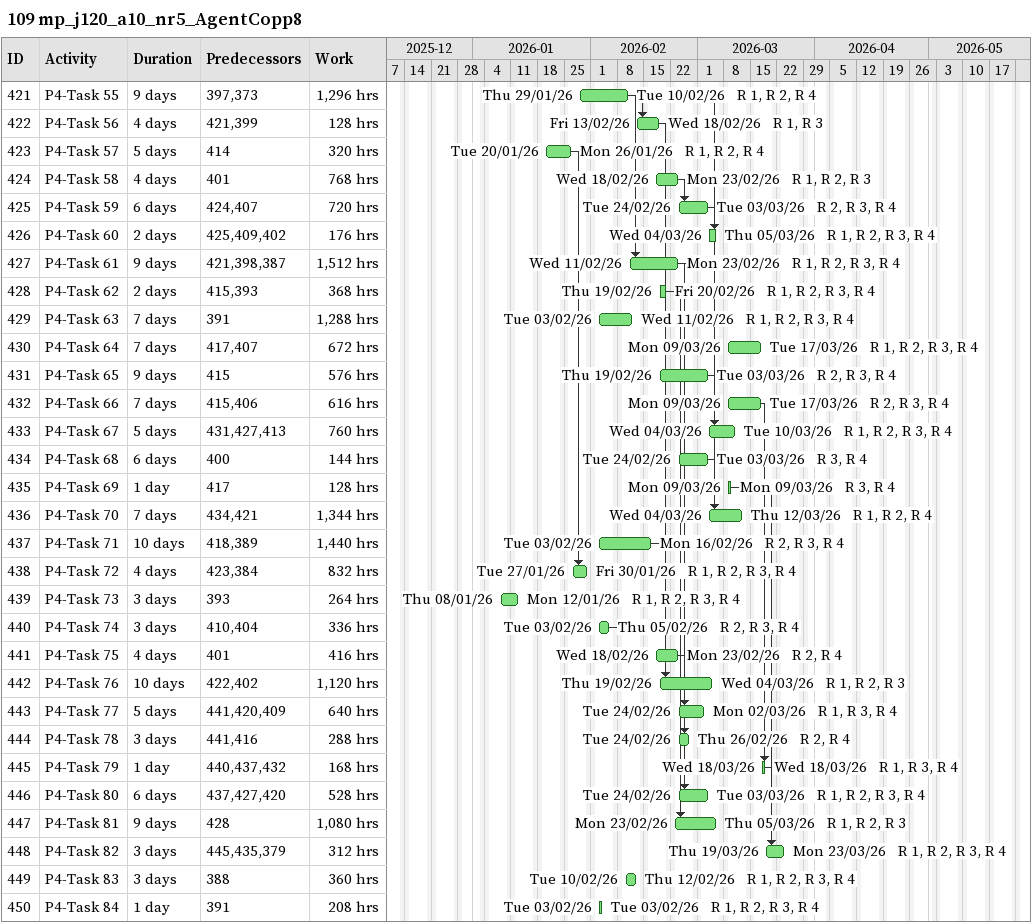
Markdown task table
109 mp_j120_a10_nr5_AgentCopp8

| ID | Task | Duration | Start | Finish | Predecessors | Resources | Work (h) |
|---|---|---|---|---|---|---|---|
| 421 | P4-Task 55 | 9d | 2026-01-29 | 2026-02-10 | 397, 373 | R 1, R 2, R 4 | 1296 |
| 422 | P4-Task 56 | 4d | 2026-02-13 | 2026-02-18 | 421, 399 | R 1, R 3 | 128 |
| 423 | P4-Task 57 | 5d | 2026-01-20 | 2026-01-26 | 414 | R 1, R 2, R 4 | 320 |
| 424 | P4-Task 58 | 4d | 2026-02-18 | 2026-02-23 | 401 | R 1, R 2, R 3 | 768 |
| 425 | P4-Task 59 | 6d | 2026-02-24 | 2026-03-03 | 424, 407 | R 2, R 3, R 4 | 720 |
| 426 | P4-Task 60 | 2d | 2026-03-04 | 2026-03-05 | 425, 409, 402 | R 1, R 2, R 3, R 4 | 176 |
| 427 | P4-Task 61 | 9d | 2026-02-11 | 2026-02-23 | 421, 398, 387 | R 1, R 2, R 3, R 4 | 1512 |
| 428 | P4-Task 62 | 2d | 2026-02-19 | 2026-02-20 | 415, 393 | R 1, R 2, R 3, R 4 | 368 |
| 429 | P4-Task 63 | 7d | 2026-02-03 | 2026-02-11 | 391 | R 1, R 2, R 3, R 4 | 1288 |
| 430 | P4-Task 64 | 7d | 2026-03-09 | 2026-03-17 | 417, 407 | R 1, R 2, R 3, R 4 | 672 |
| 431 | P4-Task 65 | 9d | 2026-02-19 | 2026-03-03 | 415 | R 2, R 3, R 4 | 576 |
| 432 | P4-Task 66 | 7d | 2026-03-09 | 2026-03-17 | 415, 406 | R 2, R 3, R 4 | 616 |
| 433 | P4-Task 67 | 5d | 2026-03-04 | 2026-03-10 | 431, 427, 413 | R 1, R 2, R 3, R 4 | 760 |
| 434 | P4-Task 68 | 6d | 2026-02-24 | 2026-03-03 | 400 | R 3, R 4 | 144 |
| 435 | P4-Task 69 | 1d | 2026-03-09 | 2026-03-09 | 417 | R 3, R 4 | 128 |
| 436 | P4-Task 70 | 7d | 2026-03-04 | 2026-03-12 | 434, 421 | R 1, R 2, R 4 | 1344 |
| 437 | P4-Task 71 | 10d | 2026-02-03 | 2026-02-16 | 418, 389 | R 2, R 3, R 4 | 1440 |
| 438 | P4-Task 72 | 4d | 2026-01-27 | 2026-01-30 | 423, 384 | R 1, R 2, R 3, R 4 | 832 |
| 439 | P4-Task 73 | 3d | 2026-01-08 | 2026-01-12 | 393 | R 1, R 2, R 3, R 4 | 264 |
| 440 | P4-Task 74 | 3d | 2026-02-03 | 2026-02-05 | 410, 404 | R 2, R 3, R 4 | 336 |
| 441 | P4-Task 75 | 4d | 2026-02-18 | 2026-02-23 | 401 | R 2, R 4 | 416 |
| 442 | P4-Task 76 | 10d | 2026-02-19 | 2026-03-04 | 422, 402 | R 1, R 2, R 3 | 1120 |
| 443 | P4-Task 77 | 5d | 2026-02-24 | 2026-03-02 | 441, 420, 409 | R 1, R 3, R 4 | 640 |
| 444 | P4-Task 78 | 3d | 2026-02-24 | 2026-02-26 | 441, 416 | R 2, R 4 | 288 |
| 445 | P4-Task 79 | 1d | 2026-03-18 | 2026-03-18 | 440, 437, 432 | R 1, R 3, R 4 | 168 |
| 446 | P4-Task 80 | 6d | 2026-02-24 | 2026-03-03 | 437, 427, 420 | R 1, R 2, R 3, R 4 | 528 |
| 447 | P4-Task 81 | 9d | 2026-02-23 | 2026-03-05 | 428 | R 1, R 2, R 3 | 1080 |
| 448 | P4-Task 82 | 3d | 2026-03-19 | 2026-03-23 | 445, 435, 379 | R 1, R 2, R 3, R 4 | 312 |
| 449 | P4-Task 83 | 3d | 2026-02-10 | 2026-02-12 | 388 | R 1, R 2, R 3, R 4 | 360 |
| 450 | P4-Task 84 | 1d | 2026-02-03 | 2026-02-03 | 391 | R 1, R 2, R 3, R 4 | 208 |
